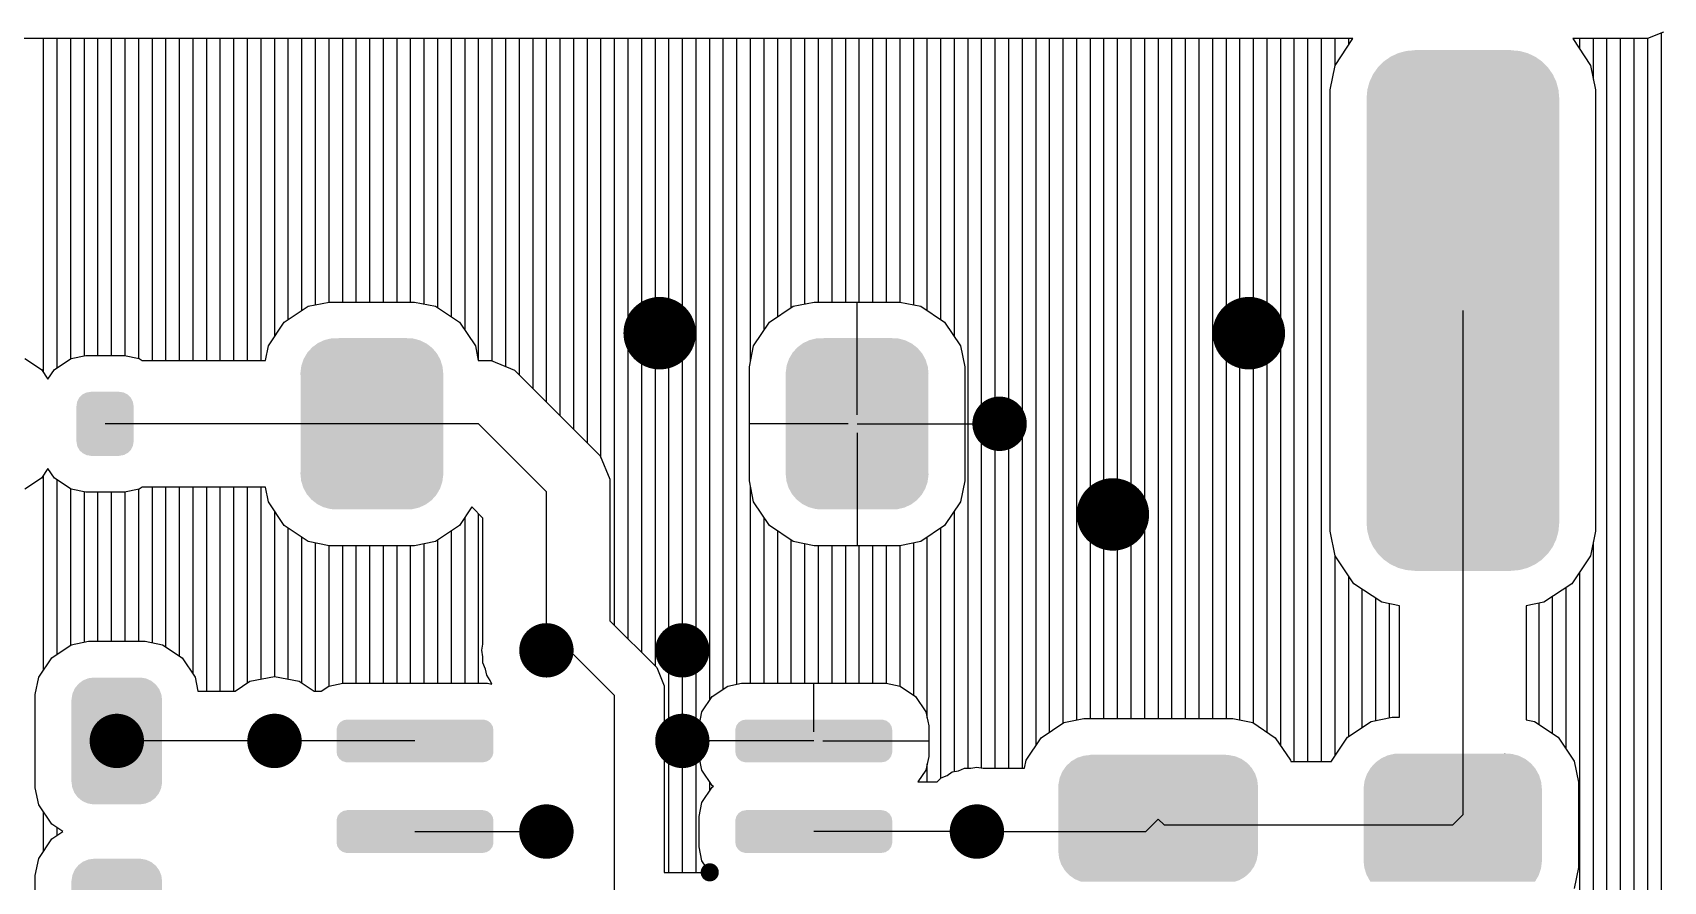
# Model space of a CAD drawing. Extents: x 295 to 953, y 10 to 290.
# Drawn here: x 678.62 to 716.33, y 204.05 to 223.68 of the extents above; entities that cross this region are included whole.
import ezdxf

# ---------------------------------------------------------------- set-up
doc = ezdxf.new("R2010")
doc.units = 0
doc.header["$LTSCALE"] = 5
doc.header["$MEASUREMENT"] = 0
doc.layers.get('0').update_dxf_attribs({"linetype": 'CONTINUOUS', "lineweight": 25})
doc.layers.add('DV-INT-A3_TOP', color=10, linetype='CONTINUOUS')

msp = doc.modelspace()

# ---------------------------------------------------------------- linework, layer by layer
for points, const_width in [([(692.702, 216.727, 1), (693.54, 216.727, 1)], 0.838), ([(706.323, 216.727, 1), (707.161, 216.727, 1)], 0.838), ([(700.665, 214.632, 1), (701.294, 214.632, 1)], 0.629), ([(703.18, 212.536, 1), (704.018, 212.536, 1)], 0.838), ([(690.187, 209.393, 1), (690.816, 209.393, 1)], 0.629), ([(693.331, 209.393, 1), (693.959, 209.393, 1)], 0.629), ([(680.255, 207.298, 1), (680.883, 207.298, 1)], 0.629), ([(683.901, 207.298, 1), (684.53, 207.298, 1)], 0.629), ([(693.331, 207.298, 1), (693.959, 207.298, 1)], 0.629), ([(690.187, 205.202, 1), (690.816, 205.202, 1)], 0.629), ([(700.141, 205.202, 1), (700.77, 205.202, 1)], 0.629), ([(694.173, 204.259, 1), (694.383, 204.259, 1)], 0.21)]:
    msp.add_lwpolyline(points, format="xyb", close=True, dxfattribs=dict(const_width=const_width))
for points in [[(710.198, 223.204), (710.381, 223.253), (713.183, 223.204), (713.004, 223.253)], [(710.381, 223.253), (710.384, 223.254), (713.004, 223.253), (712.993, 223.254)], [(710.384, 223.254), (710.577, 223.27), (712.993, 223.254), (712.806, 223.27)], [(710.577, 223.27), (710.577, 223.274), (712.806, 223.27), (712.806, 223.274)], [(709.616, 222.719), (709.724, 222.872), (713.766, 222.719), (713.659, 222.872)], [(709.724, 222.872), (709.728, 222.877), (713.659, 222.872), (713.655, 222.877)], [(709.728, 222.877), (709.861, 223.009), (713.655, 222.877), (713.523, 223.009)], [(709.861, 223.009), (709.865, 223.013), (713.523, 223.009), (713.518, 223.013)], [(709.865, 223.013), (710.019, 223.12), (713.518, 223.013), (713.365, 223.12)], [(710.019, 223.12), (710.023, 223.123), (713.365, 223.12), (713.359, 223.123)], [(710.023, 223.123), (710.194, 223.202), (713.359, 223.123), (713.19, 223.202)], [(710.194, 223.202), (710.198, 223.204), (713.19, 223.202), (713.183, 223.204)], [(709.482, 222.359), (709.532, 222.539), (713.9, 222.359), (713.851, 222.539)], [(709.532, 222.539), (709.534, 222.545), (713.851, 222.539), (713.849, 222.545)], [(709.534, 222.545), (709.614, 222.714), (713.849, 222.545), (713.77, 222.714)], [(709.614, 222.714), (709.616, 222.719), (713.77, 222.714), (713.766, 222.719)], [(709.464, 222.161), (709.482, 222.353), (713.919, 222.161), (713.902, 222.353)], [(709.464, 222.159), (709.464, 222.161), (713.919, 222.159), (713.919, 222.161)], [(709.464, 212.344), (709.464, 222.159), (713.919, 212.344), (713.919, 222.159)], [(709.482, 222.353), (709.482, 222.359), (713.902, 222.353), (713.9, 222.359)], [(685.087, 216.401), (685.203, 216.487), (687.842, 216.401), (687.732, 216.487)], [(685.203, 216.487), (685.22, 216.499), (687.732, 216.487), (687.707, 216.499)], [(685.22, 216.499), (685.353, 216.561), (687.707, 216.499), (687.583, 216.561)], [(685.353, 216.561), (685.371, 216.569), (687.583, 216.561), (687.552, 216.569)], [(685.371, 216.569), (685.518, 216.604), (687.552, 216.569), (687.423, 216.604)], [(685.518, 216.604), (685.533, 216.607), (687.423, 216.604), (687.363, 216.607)], [(685.533, 216.607), (685.699, 216.612), (687.363, 216.607), (687.28, 216.612)], [(687.233, 216.612), (687.257, 216.613), (687.28, 216.612), (687.257, 216.613)], [(696.306, 216.401), (696.423, 216.487), (699.061, 216.401), (698.951, 216.487)], [(696.423, 216.487), (696.44, 216.499), (698.951, 216.487), (698.926, 216.499)], [(696.44, 216.499), (696.573, 216.561), (698.926, 216.499), (698.803, 216.561)], [(696.573, 216.561), (696.591, 216.569), (698.803, 216.561), (698.772, 216.569)], [(696.591, 216.569), (696.737, 216.604), (698.772, 216.569), (698.642, 216.604)], [(696.737, 216.604), (696.752, 216.607), (698.642, 216.604), (698.583, 216.607)], [(696.752, 216.607), (696.918, 216.612), (698.583, 216.607), (698.499, 216.612)], [(698.452, 216.612), (698.476, 216.613), (698.499, 216.612), (698.476, 216.613)], [(684.837, 215.977), (684.883, 216.112), (688.093, 215.977), (688.051, 216.112)], [(684.883, 216.112), (684.891, 216.135), (688.051, 216.112), (688.039, 216.135)], [(684.891, 216.135), (684.964, 216.258), (688.039, 216.135), (687.971, 216.258)], [(684.964, 216.258), (684.975, 216.278), (687.971, 216.258), (687.954, 216.278)], [(684.975, 216.278), (685.072, 216.384), (687.954, 216.278), (687.863, 216.384)], [(685.072, 216.384), (685.087, 216.401), (687.863, 216.384), (687.842, 216.401)], [(696.056, 215.977), (696.102, 216.112), (699.312, 215.977), (699.27, 216.112)], [(696.102, 216.112), (696.11, 216.135), (699.27, 216.112), (699.258, 216.135)], [(696.11, 216.135), (696.183, 216.258), (699.258, 216.135), (699.19, 216.258)], [(696.183, 216.258), (696.194, 216.278), (699.19, 216.258), (699.173, 216.278)], [(696.194, 216.278), (696.291, 216.384), (699.173, 216.278), (699.082, 216.384)], [(696.291, 216.384), (696.306, 216.401), (699.082, 216.384), (699.061, 216.401)], [(684.815, 215.813), (684.833, 215.954), (688.115, 215.813), (688.1, 215.954)], [(684.815, 215.789), (684.815, 215.813), (688.117, 215.789), (688.115, 215.813)], [(684.817, 215.73), (684.815, 215.789), (688.115, 215.73), (688.117, 215.789)], [(684.817, 213.534), (684.817, 215.73), (688.115, 213.534), (688.115, 215.73)], [(684.833, 215.954), (684.837, 215.977), (688.1, 215.954), (688.093, 215.977)], [(696.034, 215.813), (696.053, 215.954), (699.334, 215.813), (699.32, 215.954)], [(696.034, 215.789), (696.034, 215.813), (699.336, 215.789), (699.334, 215.813)], [(696.036, 215.73), (696.034, 215.789), (699.334, 215.73), (699.336, 215.789)], [(696.036, 213.534), (696.036, 215.73), (699.334, 213.534), (699.334, 215.73)], [(696.053, 215.954), (696.056, 215.977), (699.32, 215.954), (699.312, 215.977)], [(679.706, 215.24), (679.769, 215.306), (680.89, 215.24), (680.822, 215.306)], [(679.769, 215.306), (679.782, 215.313), (680.822, 215.306), (680.815, 215.313)], [(679.782, 215.313), (679.862, 215.354), (680.815, 215.313), (680.727, 215.354)], [(679.862, 215.354), (679.884, 215.358), (680.727, 215.354), (680.72, 215.358)], [(679.884, 215.358), (679.966, 215.371), (680.72, 215.358), (680.628, 215.371)], [(679.966, 215.371), (679.966, 215.374), (680.628, 215.371), (680.628, 215.374)], [(679.637, 215.045), (679.651, 215.137), (680.957, 215.045), (680.941, 215.137)], [(679.637, 215.043), (679.637, 215.045), (680.957, 215.043), (680.957, 215.045)], [(679.637, 214.221), (679.637, 215.043), (680.957, 214.221), (680.957, 215.043)], [(679.651, 215.137), (679.656, 215.148), (680.941, 215.137), (680.939, 215.148)], [(679.656, 215.148), (679.696, 215.231), (680.939, 215.148), (680.895, 215.231)], [(679.696, 215.231), (679.706, 215.24), (680.895, 215.231), (680.89, 215.24)], [(679.637, 214.219), (679.637, 214.221), (680.957, 214.219), (680.957, 214.221)], [(679.652, 214.127), (679.637, 214.219), (680.943, 214.127), (680.957, 214.219)], [(679.654, 214.116), (679.652, 214.127), (680.937, 214.116), (680.943, 214.127)], [(679.698, 214.033), (679.654, 214.116), (680.897, 214.033), (680.937, 214.116)], [(679.703, 214.023), (679.698, 214.033), (680.888, 214.023), (680.897, 214.033)], [(679.772, 213.958), (679.703, 214.023), (680.824, 213.958), (680.888, 214.023)], [(679.779, 213.951), (679.772, 213.958), (680.811, 213.951), (680.824, 213.958)], [(679.866, 213.909), (679.779, 213.951), (680.731, 213.909), (680.811, 213.951)], [(679.873, 213.906), (679.866, 213.909), (680.71, 213.906), (680.731, 213.909)], [(679.966, 213.893), (679.873, 213.906), (680.628, 213.893), (680.71, 213.906)], [(679.966, 213.89), (679.966, 213.893), (680.628, 213.89), (680.628, 213.893)], [(684.815, 213.475), (684.817, 213.534), (688.117, 213.475), (688.115, 213.534)], [(684.817, 213.451), (684.815, 213.475), (688.117, 213.451), (688.117, 213.475)], [(684.831, 213.31), (684.817, 213.451), (688.098, 213.31), (688.117, 213.451)], [(696.034, 213.475), (696.036, 213.534), (699.336, 213.475), (699.334, 213.534)], [(696.036, 213.451), (696.034, 213.475), (699.336, 213.451), (699.336, 213.475)], [(696.051, 213.31), (696.036, 213.451), (699.318, 213.31), (699.336, 213.451)], [(684.839, 213.286), (684.831, 213.31), (688.095, 213.286), (688.098, 213.31)], [(684.881, 213.151), (684.839, 213.286), (688.049, 213.151), (688.095, 213.286)], [(684.893, 213.129), (684.881, 213.151), (688.041, 213.129), (688.049, 213.151)], [(684.961, 213.006), (684.893, 213.129), (687.968, 213.006), (688.041, 213.129)], [(696.058, 213.286), (696.051, 213.31), (699.315, 213.286), (699.318, 213.31)], [(696.1, 213.151), (696.058, 213.286), (699.268, 213.151), (699.315, 213.286)], [(696.112, 213.129), (696.1, 213.151), (699.26, 213.129), (699.268, 213.151)], [(696.18, 213.006), (696.112, 213.129), (699.188, 213.006), (699.26, 213.129)], [(684.978, 212.986), (684.961, 213.006), (687.957, 212.986), (687.968, 213.006)], [(685.069, 212.879), (684.978, 212.986), (687.86, 212.879), (687.957, 212.986)], [(685.09, 212.863), (685.069, 212.879), (687.845, 212.863), (687.86, 212.879)], [(685.2, 212.777), (685.09, 212.863), (687.729, 212.777), (687.845, 212.863)], [(685.225, 212.764), (685.2, 212.777), (687.711, 212.764), (687.729, 212.777)], [(685.349, 212.703), (685.225, 212.764), (687.578, 212.703), (687.711, 212.764)], [(685.379, 212.695), (685.349, 212.703), (687.561, 212.695), (687.578, 212.703)], [(685.509, 212.66), (685.379, 212.695), (687.414, 212.66), (687.561, 212.695)], [(685.568, 212.656), (685.509, 212.66), (687.399, 212.656), (687.414, 212.66)], [(685.652, 212.652), (685.568, 212.656), (687.233, 212.652), (687.399, 212.656)], [(696.197, 212.986), (696.18, 213.006), (699.176, 212.986), (699.188, 213.006)], [(696.288, 212.879), (696.197, 212.986), (699.079, 212.879), (699.176, 212.986)], [(696.309, 212.863), (696.288, 212.879), (699.065, 212.863), (699.079, 212.879)], [(696.419, 212.777), (696.309, 212.863), (698.948, 212.777), (699.065, 212.863)], [(696.444, 212.764), (696.419, 212.777), (698.931, 212.764), (698.948, 212.777)], [(696.568, 212.703), (696.444, 212.764), (698.798, 212.703), (698.931, 212.764)], [(696.599, 212.695), (696.568, 212.703), (698.78, 212.695), (698.798, 212.703)], [(696.728, 212.66), (696.599, 212.695), (698.633, 212.66), (698.78, 212.695)], [(696.788, 212.656), (696.728, 212.66), (698.618, 212.656), (698.633, 212.66)], [(696.871, 212.652), (696.788, 212.656), (698.452, 212.652), (698.618, 212.656)], [(685.675, 212.65), (685.652, 212.652), (685.675, 212.65), (685.699, 212.652)], [(696.894, 212.65), (696.871, 212.652), (696.894, 212.65), (696.918, 212.652)], [(709.464, 212.341), (709.464, 212.344), (713.919, 212.341), (713.919, 212.344)], [(709.481, 212.149), (709.464, 212.341), (713.901, 212.149), (713.919, 212.341)], [(709.483, 212.144), (709.481, 212.149), (713.901, 212.144), (713.901, 212.149)], [(709.532, 211.963), (709.483, 212.144), (713.851, 211.963), (713.901, 212.144)], [(709.534, 211.958), (709.532, 211.963), (713.85, 211.958), (713.851, 211.963)], [(709.613, 211.788), (709.534, 211.958), (713.769, 211.788), (713.85, 211.958)], [(709.617, 211.783), (709.613, 211.788), (713.767, 211.783), (713.769, 211.788)], [(709.724, 211.63), (709.617, 211.783), (713.659, 211.63), (713.767, 211.783)], [(709.728, 211.626), (709.724, 211.63), (713.656, 211.626), (713.659, 211.63)], [(709.86, 211.493), (709.728, 211.626), (713.522, 211.493), (713.656, 211.626)], [(709.865, 211.49), (709.86, 211.493), (713.519, 211.49), (713.522, 211.493)], [(710.018, 211.382), (709.865, 211.49), (713.364, 211.382), (713.519, 211.49)], [(710.024, 211.38), (710.018, 211.382), (713.36, 211.38), (713.364, 211.382)], [(710.193, 211.3), (710.024, 211.38), (713.189, 211.3), (713.36, 211.38)], [(710.2, 211.298), (710.193, 211.3), (713.185, 211.298), (713.189, 211.3)], [(710.379, 211.25), (710.2, 211.298), (713.002, 211.25), (713.185, 211.298)], [(710.39, 211.249), (710.379, 211.25), (712.999, 211.249), (713.002, 211.25)], [(710.577, 211.232), (710.39, 211.249), (712.806, 211.232), (712.999, 211.249)], [(710.577, 211.229), (710.577, 211.232), (712.806, 211.229), (712.806, 211.232)], [(679.59, 208.495), (679.601, 208.518), (681.551, 208.495), (681.534, 208.518)], [(679.601, 208.518), (679.669, 208.601), (681.534, 208.518), (681.473, 208.601)], [(679.669, 208.601), (679.685, 208.62), (681.473, 208.601), (681.449, 208.62)], [(679.685, 208.62), (679.772, 208.685), (681.449, 208.62), (681.37, 208.685)], [(679.772, 208.685), (679.791, 208.699), (681.37, 208.685), (681.341, 208.699)], [(679.791, 208.699), (679.895, 208.74), (681.341, 208.699), (681.25, 208.74)], [(679.895, 208.74), (679.914, 208.748), (681.25, 208.74), (681.209, 208.748)], [(679.914, 208.748), (680.04, 208.764), (681.209, 208.748), (681.12, 208.764)], [(680.04, 208.764), (680.045, 208.764), (681.12, 208.764), (681.093, 208.764)], [(679.521, 208.241), (679.522, 208.268), (681.617, 208.241), (681.613, 208.268)], [(679.521, 206.355), (679.521, 208.241), (681.617, 206.355), (681.617, 208.241)], [(679.522, 208.268), (679.541, 208.372), (681.613, 208.268), (681.6, 208.372)], [(679.541, 208.372), (679.546, 208.398), (681.6, 208.372), (681.59, 208.398)], [(679.546, 208.398), (679.59, 208.495), (681.59, 208.398), (681.551, 208.495)], [(685.73, 207.728), (685.791, 207.766), (689.192, 207.728), (689.142, 207.766)], [(685.791, 207.766), (685.807, 207.775), (689.142, 207.766), (689.108, 207.775)], [(685.807, 207.775), (685.89, 207.791), (689.108, 207.775), (689.054, 207.791)], [(685.89, 207.791), (685.896, 207.792), (689.054, 207.791), (689.031, 207.792)], [(694.95, 207.728), (695.011, 207.766), (698.412, 207.728), (698.362, 207.766)], [(695.011, 207.766), (695.027, 207.775), (698.362, 207.766), (698.328, 207.775)], [(695.027, 207.775), (695.11, 207.791), (698.328, 207.775), (698.275, 207.791)], [(695.11, 207.791), (695.116, 207.792), (698.275, 207.791), (698.251, 207.792)], [(685.649, 207.545), (685.65, 207.568), (689.278, 207.545), (689.274, 207.568)], [(685.649, 207.05), (685.649, 207.545), (689.278, 207.05), (689.278, 207.545)], [(685.65, 207.568), (685.669, 207.634), (689.274, 207.568), (689.261, 207.634)], [(685.669, 207.634), (685.675, 207.656), (689.261, 207.634), (689.248, 207.656)], [(685.675, 207.656), (685.717, 207.711), (689.248, 207.656), (689.214, 207.711)], [(685.717, 207.711), (685.73, 207.728), (689.214, 207.711), (689.192, 207.728)], [(694.869, 207.545), (694.87, 207.568), (698.498, 207.545), (698.494, 207.568)], [(694.869, 207.05), (694.869, 207.545), (698.498, 207.05), (698.498, 207.545)], [(694.87, 207.568), (694.889, 207.634), (698.494, 207.568), (698.482, 207.634)], [(694.889, 207.634), (694.895, 207.656), (698.482, 207.634), (698.468, 207.656)], [(694.895, 207.656), (694.937, 207.711), (698.468, 207.656), (698.434, 207.711)], [(694.937, 207.711), (694.95, 207.728), (698.434, 207.711), (698.412, 207.728)], [(685.653, 207.027), (685.649, 207.05), (689.277, 207.027), (689.278, 207.05)], [(685.665, 206.961), (685.653, 207.027), (689.258, 206.961), (689.277, 207.027)], [(694.873, 207.027), (694.869, 207.05), (698.497, 207.027), (698.498, 207.05)], [(694.885, 206.961), (694.873, 207.027), (698.478, 206.961), (698.497, 207.027)], [(709.951, 206.963), (710.098, 206.998), (712.954, 206.963), (712.824, 206.998)], [(710.098, 206.998), (710.113, 207.001), (712.824, 206.998), (712.765, 207.001)], [(710.113, 207.001), (710.279, 207.006), (712.765, 207.001), (712.682, 207.006)], [(712.634, 207.006), (712.658, 207.008), (712.682, 207.006), (712.658, 207.008)], [(685.679, 206.94), (685.665, 206.961), (689.252, 206.94), (689.258, 206.961)], [(685.713, 206.884), (685.679, 206.94), (689.21, 206.884), (689.252, 206.94)], [(685.735, 206.867), (685.713, 206.884), (689.197, 206.867), (689.21, 206.884)], [(685.785, 206.829), (685.735, 206.867), (689.135, 206.829), (689.197, 206.867)], [(685.818, 206.82), (685.785, 206.829), (689.12, 206.82), (689.135, 206.829)], [(685.872, 206.804), (685.818, 206.82), (689.037, 206.804), (689.12, 206.82)], [(685.896, 206.803), (685.872, 206.804), (689.031, 206.803), (689.037, 206.804)], [(694.899, 206.94), (694.885, 206.961), (698.472, 206.94), (698.478, 206.961)], [(694.933, 206.884), (694.899, 206.94), (698.43, 206.884), (698.472, 206.94)], [(694.955, 206.867), (694.933, 206.884), (698.417, 206.867), (698.43, 206.884)], [(695.005, 206.829), (694.955, 206.867), (698.356, 206.829), (698.417, 206.867)], [(695.039, 206.82), (695.005, 206.829), (698.34, 206.82), (698.356, 206.829)], [(695.092, 206.804), (695.039, 206.82), (698.257, 206.804), (698.34, 206.82)], [(695.116, 206.803), (695.092, 206.804), (698.251, 206.803), (698.257, 206.804)], [(702.431, 206.591), (702.49, 206.676), (706.858, 206.591), (706.808, 206.676)], [(702.49, 206.676), (702.521, 206.72), (706.808, 206.676), (706.767, 206.72)], [(702.521, 206.72), (702.599, 206.792), (706.767, 206.72), (706.701, 206.792)], [(702.599, 206.792), (702.637, 206.827), (706.701, 206.792), (706.65, 206.827)], [(702.637, 206.827), (702.731, 206.882), (706.65, 206.827), (706.572, 206.882)], [(702.731, 206.882), (702.773, 206.907), (706.572, 206.882), (706.512, 206.907)], [(702.773, 206.907), (702.882, 206.943), (706.512, 206.907), (706.426, 206.943)], [(702.882, 206.943), (702.922, 206.956), (706.426, 206.943), (706.355, 206.956)], [(702.922, 206.956), (703.067, 206.972), (706.355, 206.956), (706.271, 206.972)], [(703.067, 206.972), (703.079, 206.973), (706.271, 206.972), (706.24, 206.973)], [(703.079, 206.974), (703.079, 206.977), (706.214, 206.974), (706.214, 206.977)], [(703.079, 206.973), (703.079, 206.974), (706.24, 206.973), (706.214, 206.974)], [(709.471, 206.529), (709.544, 206.652), (713.44, 206.529), (713.372, 206.652)], [(709.544, 206.652), (709.555, 206.672), (713.372, 206.652), (713.356, 206.672)], [(709.555, 206.672), (709.652, 206.779), (713.356, 206.672), (713.265, 206.779)], [(709.652, 206.779), (709.667, 206.795), (713.265, 206.779), (713.244, 206.795)], [(709.667, 206.795), (709.783, 206.881), (713.244, 206.795), (713.134, 206.881)], [(709.783, 206.881), (709.801, 206.894), (713.134, 206.881), (713.108, 206.894)], [(709.801, 206.894), (709.934, 206.955), (713.108, 206.894), (712.985, 206.955)], [(709.934, 206.955), (709.951, 206.963), (712.985, 206.955), (712.954, 206.963)], [(679.525, 206.327), (679.521, 206.355), (681.616, 206.327), (681.617, 206.355)], [(679.538, 206.223), (679.525, 206.327), (681.597, 206.223), (681.616, 206.327)], [(702.337, 206.235), (702.34, 206.292), (706.956, 206.235), (706.949, 206.292)], [(702.34, 206.292), (702.359, 206.392), (706.949, 206.292), (706.938, 206.392)], [(702.359, 206.392), (702.369, 206.446), (706.938, 206.392), (706.92, 206.446)], [(702.369, 206.446), (702.409, 206.541), (706.92, 206.446), (706.888, 206.541)], [(702.409, 206.541), (702.431, 206.591), (706.888, 206.541), (706.858, 206.591)], [(709.395, 206.207), (709.414, 206.348), (713.516, 206.207), (713.502, 206.348)], [(709.414, 206.348), (709.417, 206.372), (713.502, 206.348), (713.495, 206.372)], [(709.417, 206.372), (709.463, 206.507), (713.495, 206.372), (713.453, 206.507)], [(709.463, 206.507), (709.471, 206.529), (713.453, 206.507), (713.44, 206.529)], [(679.549, 206.197), (679.538, 206.223), (681.593, 206.197), (681.597, 206.223)], [(679.587, 206.101), (679.549, 206.197), (681.548, 206.101), (681.593, 206.197)], [(679.604, 206.077), (679.587, 206.101), (681.537, 206.077), (681.548, 206.101)], [(679.665, 205.994), (679.604, 206.077), (681.469, 205.994), (681.537, 206.077)], [(679.689, 205.975), (679.665, 205.994), (681.454, 205.975), (681.469, 205.994)], [(679.768, 205.91), (679.689, 205.975), (681.366, 205.91), (681.454, 205.975)], [(679.798, 205.896), (679.768, 205.91), (681.347, 205.896), (681.366, 205.91)], [(679.888, 205.855), (679.798, 205.896), (681.243, 205.855), (681.347, 205.896)], [(702.337, 206.233), (702.337, 206.235), (706.956, 206.233), (706.956, 206.235)], [(702.337, 204.749), (702.337, 206.233), (706.956, 204.749), (706.956, 206.233)], [(709.395, 206.183), (709.395, 206.207), (713.519, 206.183), (713.516, 206.207)], [(709.395, 206.181), (709.395, 206.183), (713.519, 206.181), (713.519, 206.183)], [(709.395, 204.534), (709.395, 206.181), (713.519, 204.534), (713.519, 206.181)], [(679.929, 205.847), (679.888, 205.855), (681.224, 205.847), (681.243, 205.855)], [(680.018, 205.831), (679.929, 205.847), (681.099, 205.831), (681.224, 205.847)], [(680.045, 205.831), (680.018, 205.831), (681.093, 205.831), (681.099, 205.831)], [(685.65, 205.473), (685.669, 205.538), (689.274, 205.473), (689.261, 205.538)], [(685.669, 205.538), (685.675, 205.56), (689.261, 205.538), (689.248, 205.56)], [(685.675, 205.56), (685.717, 205.616), (689.248, 205.56), (689.214, 205.616)], [(685.717, 205.616), (685.73, 205.632), (689.214, 205.616), (689.192, 205.632)], [(685.73, 205.632), (685.791, 205.67), (689.192, 205.632), (689.142, 205.67)], [(685.791, 205.67), (685.807, 205.68), (689.142, 205.67), (689.108, 205.68)], [(685.807, 205.68), (685.89, 205.695), (689.108, 205.68), (689.054, 205.695)], [(685.89, 205.695), (685.896, 205.697), (689.054, 205.695), (689.031, 205.697)], [(694.87, 205.473), (694.889, 205.538), (698.494, 205.473), (698.482, 205.538)], [(694.889, 205.538), (694.895, 205.56), (698.482, 205.538), (698.468, 205.56)], [(694.895, 205.56), (694.937, 205.616), (698.468, 205.56), (698.434, 205.616)], [(694.937, 205.616), (694.95, 205.632), (698.434, 205.616), (698.412, 205.632)], [(694.95, 205.632), (695.011, 205.67), (698.412, 205.632), (698.362, 205.67)], [(695.011, 205.67), (695.027, 205.68), (698.362, 205.67), (698.328, 205.68)], [(695.027, 205.68), (695.11, 205.695), (698.328, 205.68), (698.275, 205.695)], [(695.11, 205.695), (695.116, 205.697), (698.275, 205.695), (698.251, 205.697)], [(685.649, 205.449), (685.65, 205.473), (689.278, 205.449), (689.274, 205.473)], [(685.649, 204.955), (685.649, 205.449), (689.278, 204.955), (689.278, 205.449)], [(694.869, 205.449), (694.87, 205.473), (698.498, 205.449), (698.494, 205.473)], [(694.869, 204.955), (694.869, 205.449), (698.498, 204.955), (698.498, 205.449)], [(685.653, 204.931), (685.649, 204.955), (689.277, 204.931), (689.278, 204.955)], [(685.665, 204.866), (685.653, 204.931), (689.258, 204.866), (689.277, 204.931)], [(685.679, 204.844), (685.665, 204.866), (689.252, 204.844), (689.258, 204.866)], [(685.713, 204.789), (685.679, 204.844), (689.21, 204.789), (689.252, 204.844)], [(685.735, 204.772), (685.713, 204.789), (689.197, 204.772), (689.21, 204.789)], [(685.785, 204.734), (685.735, 204.772), (689.135, 204.734), (689.197, 204.772)], [(694.873, 204.931), (694.869, 204.955), (698.497, 204.931), (698.498, 204.955)], [(694.885, 204.866), (694.873, 204.931), (698.478, 204.866), (698.497, 204.931)], [(694.899, 204.844), (694.885, 204.866), (698.472, 204.844), (698.478, 204.866)], [(694.933, 204.789), (694.899, 204.844), (698.43, 204.789), (698.472, 204.844)], [(694.955, 204.772), (694.933, 204.789), (698.417, 204.772), (698.43, 204.789)], [(695.005, 204.734), (694.955, 204.772), (698.356, 204.734), (698.417, 204.772)], [(702.337, 204.747), (702.337, 204.749), (706.956, 204.747), (706.956, 204.749)], [(702.343, 204.691), (702.337, 204.747), (706.953, 204.691), (706.956, 204.747)], [(679.601, 204.327), (679.669, 204.41), (681.534, 204.327), (681.473, 204.41)], [(679.669, 204.41), (679.685, 204.429), (681.473, 204.41), (681.449, 204.429)], [(679.685, 204.429), (679.772, 204.494), (681.449, 204.429), (681.37, 204.494)], [(679.772, 204.494), (679.791, 204.508), (681.37, 204.494), (681.341, 204.508)], [(679.791, 204.508), (679.895, 204.549), (681.341, 204.508), (681.25, 204.549)], [(679.895, 204.549), (679.914, 204.557), (681.25, 204.549), (681.209, 204.557)], [(679.914, 204.557), (680.04, 204.573), (681.209, 204.557), (681.12, 204.573)], [(680.04, 204.573), (680.045, 204.573), (681.12, 204.573), (681.093, 204.573)], [(685.818, 204.724), (685.785, 204.734), (689.12, 204.724), (689.135, 204.734)], [(685.872, 204.709), (685.818, 204.724), (689.037, 204.709), (689.12, 204.724)], [(685.896, 204.708), (685.872, 204.709), (689.031, 204.708), (689.037, 204.709)], [(695.039, 204.724), (695.005, 204.734), (698.34, 204.724), (698.356, 204.734)], [(695.092, 204.709), (695.039, 204.724), (698.257, 204.709), (698.34, 204.724)], [(695.116, 204.708), (695.092, 204.709), (698.251, 204.708), (698.257, 204.709)], [(702.355, 204.591), (702.343, 204.691), (706.934, 204.591), (706.953, 204.691)], [(702.373, 204.536), (702.355, 204.591), (706.924, 204.536), (706.934, 204.591)], [(702.405, 204.442), (702.373, 204.536), (706.884, 204.442), (706.924, 204.536)], [(702.435, 204.391), (702.405, 204.442), (706.862, 204.391), (706.884, 204.442)], [(702.485, 204.306), (702.435, 204.391), (706.802, 204.306), (706.862, 204.391)], [(709.395, 204.532), (709.395, 204.534), (713.519, 204.532), (713.519, 204.534)], [(709.397, 204.507), (709.395, 204.532), (713.518, 204.507), (713.519, 204.532)], [(709.412, 204.366), (709.397, 204.507), (713.5, 204.366), (713.518, 204.507)], [(709.419, 204.343), (709.412, 204.366), (713.497, 204.343), (713.5, 204.366)], [(679.521, 204.05), (679.522, 204.077), (681.617, 204.05), (681.613, 204.077)], [(679.521, 202.164), (679.521, 204.05), (681.617, 202.164), (681.617, 204.05)], [(679.522, 204.077), (679.541, 204.181), (681.613, 204.077), (681.6, 204.181)], [(679.541, 204.181), (679.546, 204.207), (681.6, 204.181), (681.59, 204.207)], [(679.546, 204.207), (679.59, 204.304), (681.59, 204.207), (681.551, 204.304)], [(679.59, 204.304), (679.601, 204.327), (681.551, 204.304), (681.534, 204.327)], [(702.526, 204.262), (702.485, 204.306), (706.772, 204.262), (706.802, 204.306)], [(702.592, 204.191), (702.526, 204.262), (706.694, 204.191), (706.772, 204.262)], [(702.642, 204.156), (702.592, 204.191), (706.656, 204.156), (706.694, 204.191)], [(702.721, 204.101), (702.642, 204.156), (706.562, 204.101), (706.656, 204.156)], [(702.781, 204.076), (702.721, 204.101), (706.52, 204.076), (706.562, 204.101)], [(702.867, 204.04), (702.781, 204.076), (706.411, 204.04), (706.52, 204.076)], [(709.461, 204.208), (709.419, 204.343), (713.45, 204.208), (713.497, 204.343)], [(709.473, 204.186), (709.461, 204.208), (713.443, 204.186), (713.45, 204.208)], [(709.541, 204.062), (709.473, 204.186), (713.37, 204.062), (713.443, 204.186)], [(709.558, 204.042), (709.541, 204.062), (713.358, 204.042), (713.37, 204.062)]]:
    msp.add_solid(points)
at = {"layer": 'DV-INT-A3_TOP', "color": 7}
for p, q in [((716.327, 223.689), (715.958, 223.538)), ((716.281, 191.057), (716.281, 223.668)), ((683.168, 223.538), (664.832, 223.538)), ((678.876, 215.822), (678.876, 223.538)), ((679.19, 215.927), (679.19, 223.538)), ((679.505, 216.136), (679.505, 223.538)), ((679.819, 216.203), (679.819, 223.538)), ((680.133, 216.212), (680.133, 223.538)), ((680.448, 216.212), (680.448, 223.538)), ((680.762, 216.208), (680.762, 223.538)), ((681.076, 216.145), (681.076, 223.538)), ((681.391, 216.099), (681.391, 223.538)), ((681.705, 216.099), (681.705, 223.538)), ((682.019, 216.099), (682.019, 223.538)), ((682.334, 216.099), (682.334, 223.538)), ((682.648, 216.099), (682.648, 223.538)), ((682.962, 216.099), (682.962, 223.538)), ((699.932, 223.538), (683.168, 223.538)), ((683.277, 216.099), (683.277, 223.538)), ((683.591, 216.099), (683.591, 223.538)), ((683.905, 216.099), (683.905, 223.538)), ((684.22, 216.648), (684.22, 223.538)), ((684.534, 217.046), (684.534, 223.538)), ((684.848, 217.255), (684.848, 223.538)), ((685.162, 217.385), (685.162, 223.538)), ((685.477, 217.448), (685.477, 223.538)), ((685.791, 217.448), (685.791, 223.538)), ((686.105, 217.448), (686.105, 223.538)), ((686.42, 217.448), (686.42, 223.538)), ((686.734, 217.448), (686.734, 223.538)), ((687.048, 217.448), (687.048, 223.538)), ((687.363, 217.448), (687.363, 223.538)), ((687.677, 217.402), (687.677, 223.538)), ((687.991, 217.318), (687.991, 223.538)), ((688.306, 217.109), (688.306, 223.538)), ((688.62, 216.79), (688.62, 223.538)), ((688.934, 216.099), (688.934, 223.538)), ((689.249, 216.086), (689.249, 223.538)), ((689.563, 215.956), (689.563, 223.538)), ((689.877, 215.759), (689.877, 223.538)), ((690.192, 215.445), (690.192, 223.538)), ((690.506, 215.131), (690.506, 223.538)), ((690.82, 214.816), (690.82, 223.538)), ((691.135, 214.502), (691.135, 223.538)), ((691.449, 214.188), (691.449, 223.538)), ((691.763, 213.856), (691.763, 223.538)), ((692.078, 209.971), (692.078, 223.538)), ((692.392, 209.657), (692.392, 223.538)), ((692.706, 209.343), (692.706, 223.538)), ((693.021, 209.028), (693.021, 223.538)), ((693.335, 204.259), (693.335, 223.538)), ((693.649, 204.259), (693.649, 223.538)), ((693.964, 204.259), (693.964, 223.538)), ((694.278, 208.236), (694.278, 223.538)), ((694.592, 208.496), (694.592, 223.538)), ((694.907, 208.609), (694.907, 223.538)), ((695.221, 216.057), (695.221, 223.538)), ((695.535, 216.79), (695.535, 223.538)), ((695.85, 217.109), (695.85, 223.538)), ((696.164, 217.318), (696.164, 223.538)), ((696.478, 217.402), (696.478, 223.538)), ((696.793, 217.448), (696.793, 223.538)), ((697.107, 217.448), (697.107, 223.538)), ((697.421, 217.448), (697.421, 223.538)), ((697.735, 217.448), (697.735, 223.538)), ((698.05, 217.448), (698.05, 223.538)), ((698.364, 217.448), (698.364, 223.538)), ((698.678, 217.448), (698.678, 223.538)), ((698.993, 217.385), (698.993, 223.538)), ((699.307, 217.255), (699.307, 223.538)), ((699.621, 217.046), (699.621, 223.538)), ((709.148, 223.538), (699.932, 223.538)), ((699.936, 216.648), (699.936, 223.538)), ((700.25, 206.669), (700.25, 223.538)), ((700.564, 206.673), (700.564, 223.538)), ((700.879, 206.669), (700.879, 223.538)), ((701.193, 206.669), (701.193, 223.538)), ((701.507, 206.669), (701.507, 223.538)), ((701.822, 207.193), (701.822, 223.538)), ((702.136, 207.503), (702.136, 223.538)), ((702.45, 207.712), (702.45, 223.538)), ((702.765, 207.784), (702.765, 223.538)), ((703.079, 207.817), (703.079, 223.538)), ((703.393, 207.817), (703.393, 223.538)), ((703.708, 207.817), (703.708, 223.538)), ((704.022, 207.817), (704.022, 223.538)), ((704.336, 207.817), (704.336, 223.538)), ((704.651, 207.817), (704.651, 223.538)), ((704.965, 207.817), (704.965, 223.538)), ((705.279, 207.817), (705.279, 223.538)), ((705.594, 207.817), (705.594, 223.538)), ((705.908, 207.817), (705.908, 223.538)), ((706.222, 207.817), (706.222, 223.538)), ((706.537, 207.784), (706.537, 223.538)), ((706.851, 207.712), (706.851, 223.538)), ((707.165, 207.503), (707.165, 223.538)), ((707.48, 207.193), (707.48, 223.538)), ((707.794, 206.824), (707.794, 223.538)), ((708.108, 206.824), (708.108, 223.538)), ((708.423, 206.824), (708.423, 223.538)), ((708.737, 222.905), (708.737, 223.538)), ((708.737, 222.917), (709.148, 223.538)), ((709.051, 223.387), (709.051, 223.538)), ((715.958, 223.538), (714.231, 223.538)), ((714.231, 223.538), (714.642, 222.917)), ((714.395, 223.295), (714.395, 223.538)), ((714.709, 222.595), (714.709, 223.538)), ((715.023, 191.057), (715.023, 223.538)), ((715.338, 191.057), (715.338, 223.538)), ((715.652, 191.057), (715.652, 223.538)), ((715.966, 191.057), (715.966, 223.538)), ((708.624, 222.352), (708.737, 222.917)), ((714.642, 222.917), (714.755, 222.352)), ((708.624, 212.147), (708.624, 222.352)), ((714.755, 222.352), (714.755, 212.147)), ((684.442, 216.983), (684.991, 217.352)), ((684.991, 217.352), (685.477, 217.448)), ((685.477, 217.448), (687.455, 217.448)), ((687.455, 217.448), (687.941, 217.352)), ((687.941, 217.352), (688.49, 216.983)), ((695.661, 216.983), (696.21, 217.352)), ((696.21, 217.352), (696.696, 217.448)), ((696.696, 217.448), (698.674, 217.448)), ((697.685, 214.841), (697.685, 217.448)), ((698.674, 217.448), (699.16, 217.352)), ((699.16, 217.352), (699.709, 216.983)), ((711.692, 217.251), (711.692, 205.588)), ((684.073, 216.434), (684.442, 216.983)), ((688.49, 216.983), (688.859, 216.434)), ((695.292, 216.434), (695.661, 216.983)), ((699.709, 216.983), (700.078, 216.434)), ((684.006, 216.099), (684.073, 216.434)), ((688.859, 216.434), (688.926, 216.099)), ((695.196, 215.948), (695.292, 216.434)), ((700.078, 216.434), (700.175, 215.948)), ((678.444, 216.141), (678.83, 215.885)), ((679.127, 215.885), (679.513, 216.141)), ((679.513, 216.141), (679.852, 216.212)), ((679.852, 216.212), (680.745, 216.212)), ((680.745, 216.212), (681.085, 216.141)), ((681.085, 216.141), (681.152, 216.099)), ((681.152, 216.099), (684.006, 216.099)), ((688.926, 216.099), (689.224, 216.099)), ((689.224, 216.099), (689.764, 215.872)), ((678.83, 215.885), (678.977, 215.663)), ((678.977, 215.663), (679.127, 215.885)), ((689.764, 215.872), (691.747, 213.89)), ((695.196, 213.312), (695.196, 215.948)), ((700.175, 215.948), (700.175, 213.312)), ((686.466, 214.632), (680.297, 214.632)), ((688.93, 214.632), (686.466, 214.632)), ((690.502, 213.06), (688.93, 214.632)), ((697.476, 214.632), (695.196, 214.632)), ((697.685, 214.632), (700.979, 214.632)), ((697.895, 214.632), (700.175, 214.632)), ((697.685, 214.422), (697.685, 211.811)), ((691.747, 213.89), (691.969, 213.349)), ((678.977, 213.597), (678.83, 213.375)), ((678.876, 208.936), (678.876, 213.437)), ((679.127, 213.375), (678.977, 213.597)), ((678.83, 213.375), (678.444, 213.119)), ((679.513, 213.119), (679.127, 213.375)), ((679.19, 209.301), (679.19, 213.333)), ((679.505, 209.515), (679.505, 213.123)), ((679.852, 213.048), (679.513, 213.119)), ((679.819, 209.582), (679.819, 213.056)), ((680.745, 213.048), (679.852, 213.048)), ((680.133, 209.603), (680.133, 213.048)), ((680.448, 209.603), (680.448, 213.048)), ((681.085, 213.119), (680.745, 213.048)), ((680.762, 209.603), (680.762, 213.052)), ((681.076, 209.603), (681.076, 213.115)), ((681.152, 213.165), (681.085, 213.119)), ((684.006, 213.165), (681.152, 213.165)), ((681.391, 209.569), (681.391, 213.165)), ((681.705, 209.469), (681.705, 213.165)), ((682.019, 209.259), (682.019, 213.165)), ((682.334, 208.84), (682.334, 213.165)), ((682.648, 208.45), (682.648, 213.165)), ((682.962, 208.45), (682.962, 213.165)), ((683.277, 208.45), (683.277, 213.165)), ((683.591, 208.639), (683.591, 213.165)), ((683.905, 208.727), (683.905, 213.165)), ((684.073, 212.826), (684.006, 213.165)), ((690.502, 209.393), (690.502, 213.06)), ((691.969, 213.349), (691.969, 210.076)), ((695.292, 212.826), (695.196, 213.312)), ((695.221, 208.63), (695.221, 213.203)), ((700.175, 213.312), (700.078, 212.826)), ((684.442, 212.276), (684.073, 212.826)), ((688.779, 212.708), (688.49, 212.276)), ((689.035, 212.453), (688.779, 212.708)), ((695.661, 212.276), (695.292, 212.826)), ((700.078, 212.826), (699.709, 212.276)), ((684.22, 208.79), (684.22, 212.612)), ((684.991, 211.908), (684.442, 212.276)), ((688.49, 212.276), (687.941, 211.908)), ((688.62, 208.63), (688.62, 212.469)), ((688.934, 208.63), (688.934, 212.557)), ((689.035, 209.536), (689.035, 212.453)), ((695.535, 208.63), (695.535, 212.469)), ((696.21, 211.908), (695.661, 212.276)), ((699.709, 212.276), (699.16, 211.908)), ((699.936, 206.589), (699.936, 212.612)), ((684.534, 208.727), (684.534, 212.214)), ((684.848, 208.639), (684.848, 212.004)), ((685.477, 211.811), (684.991, 211.908)), ((687.941, 211.908), (687.455, 211.811)), ((687.991, 208.63), (687.991, 211.941)), ((688.306, 208.63), (688.306, 212.151)), ((695.85, 208.63), (695.85, 212.151)), ((696.164, 208.63), (696.164, 211.941)), ((696.696, 211.811), (696.21, 211.908)), ((699.16, 211.908), (698.674, 211.811)), ((699.307, 207.821), (699.307, 212.004)), ((699.621, 206.434), (699.621, 212.214)), ((708.737, 211.581), (708.624, 212.147)), ((714.755, 212.147), (714.642, 211.581)), ((714.709, 191.057), (714.709, 211.903)), ((685.162, 208.45), (685.162, 211.874)), ((685.477, 208.567), (685.477, 211.811)), ((687.455, 211.811), (685.477, 211.811)), ((685.791, 208.63), (685.791, 211.811)), ((686.105, 208.63), (686.105, 211.811)), ((686.42, 208.63), (686.42, 211.811)), ((686.734, 208.63), (686.734, 211.811)), ((687.048, 208.63), (687.048, 211.811)), ((687.363, 208.63), (687.363, 211.811)), ((687.677, 208.63), (687.677, 211.857)), ((696.478, 208.63), (696.478, 211.857)), ((698.674, 211.811), (696.696, 211.811)), ((696.793, 208.63), (696.793, 211.811)), ((697.107, 208.63), (697.107, 211.811)), ((697.421, 208.63), (697.421, 211.811)), ((697.735, 208.63), (697.735, 211.811)), ((698.05, 208.63), (698.05, 211.811)), ((698.364, 208.63), (698.364, 211.811)), ((698.678, 208.567), (698.678, 211.811)), ((698.993, 208.358), (698.993, 211.874)), ((708.737, 206.95), (708.737, 211.593)), ((709.169, 210.931), (708.737, 211.581)), ((714.642, 211.581), (714.21, 210.931)), ((714.395, 191.057), (714.395, 211.204)), ((709.051, 207.398), (709.051, 211.111)), ((709.814, 210.504), (709.169, 210.931)), ((709.366, 207.608), (709.366, 210.801)), ((714.21, 210.931), (713.565, 210.504)), ((714.08, 207.109), (714.08, 210.843)), ((709.68, 207.771), (709.68, 210.592)), ((710.225, 210.42), (709.814, 210.504)), ((709.994, 207.83), (709.994, 210.466)), ((710.225, 207.847), (710.225, 210.42)), ((713.565, 210.504), (713.158, 210.42)), ((713.158, 210.42), (713.158, 207.788)), ((713.452, 207.679), (713.452, 210.479)), ((713.766, 207.469), (713.766, 210.634)), ((691.969, 210.076), (693.054, 208.995)), ((679.065, 209.221), (679.517, 209.523)), ((679.517, 209.523), (679.911, 209.603)), ((679.911, 209.603), (681.227, 209.603)), ((681.227, 209.603), (681.625, 209.523)), ((681.625, 209.523), (682.078, 209.221)), ((689.01, 209.393), (689.035, 209.536)), ((689.035, 209.246), (689.01, 209.393)), ((691.026, 209.393), (690.502, 209.393)), ((692.073, 208.345), (691.026, 209.393)), ((678.763, 208.769), (679.065, 209.221)), ((682.078, 209.221), (682.38, 208.769)), ((689.035, 209.1), (689.035, 209.246)), ((689.094, 208.961), (689.035, 209.1)), ((689.123, 208.819), (689.094, 208.961)), ((693.054, 208.995), (693.226, 208.572)), ((678.683, 208.375), (678.763, 208.769)), ((682.38, 208.769), (682.443, 208.45)), ((683.302, 208.45), (683.645, 208.676)), ((683.645, 208.676), (684.215, 208.79)), ((684.215, 208.79), (684.789, 208.676)), ((684.789, 208.676), (685.133, 208.45)), ((685.297, 208.45), (685.473, 208.567)), ((685.473, 208.567), (685.791, 208.63)), ((685.791, 208.63), (689.14, 208.63)), ((689.203, 208.697), (689.123, 208.819)), ((689.14, 208.63), (689.24, 208.609)), ((689.24, 208.609), (689.203, 208.697)), ((693.226, 208.572), (693.226, 204.259)), ((694.337, 208.324), (694.693, 208.567)), ((694.693, 208.567), (695.011, 208.63)), ((695.011, 208.63), (698.36, 208.63)), ((696.684, 207.507), (696.684, 208.63)), ((698.36, 208.63), (698.678, 208.567)), ((698.678, 208.567), (699.035, 208.324)), ((678.683, 206.216), (678.683, 208.375)), ((682.443, 208.45), (683.302, 208.45)), ((685.133, 208.45), (685.297, 208.45)), ((692.073, 203.107), (692.073, 208.345)), ((694.094, 207.968), (694.337, 208.324)), ((699.035, 208.324), (699.278, 207.968)), ((694.031, 207.65), (694.094, 207.968)), ((699.278, 207.968), (699.341, 207.65)), ((702.463, 207.725), (702.924, 207.817)), ((702.924, 207.817), (706.373, 207.817)), ((706.373, 207.817), (706.834, 207.725)), ((709.571, 207.75), (710.057, 207.847)), ((710.057, 207.847), (710.225, 207.847)), ((713.158, 207.788), (713.347, 207.75)), ((694.031, 206.941), (694.031, 207.65)), ((699.341, 207.65), (699.341, 206.941)), ((701.943, 207.373), (702.463, 207.725)), ((706.834, 207.725), (707.354, 207.373)), ((708.653, 206.832), (709.022, 207.381)), ((709.022, 207.381), (709.571, 207.75)), ((713.347, 207.75), (713.896, 207.381)), ((713.896, 207.381), (714.265, 206.832)), ((680.569, 207.298), (680.045, 207.298)), ((684.215, 207.298), (680.569, 207.298)), ((687.463, 207.298), (684.215, 207.298)), ((696.684, 207.298), (693.645, 207.298)), ((696.474, 207.298), (694.031, 207.298)), ((696.893, 207.298), (699.341, 207.298)), ((701.591, 206.853), (701.943, 207.373)), ((707.354, 207.373), (707.706, 206.853)), ((694.094, 206.623), (694.031, 206.941)), ((694.337, 206.267), (694.094, 206.623)), ((699.278, 206.623), (699.093, 206.355)), ((699.341, 206.941), (699.278, 206.623)), ((699.307, 206.355), (699.307, 206.77)), ((700.028, 206.61), (700.166, 206.669)), ((700.166, 206.669), (700.313, 206.669)), ((700.313, 206.669), (700.455, 206.694)), ((700.455, 206.694), (700.602, 206.669)), ((700.602, 206.669), (701.553, 206.669)), ((701.553, 206.669), (701.591, 206.853)), ((707.706, 206.853), (707.71, 206.824)), ((707.71, 206.824), (708.653, 206.824)), ((708.653, 206.824), (708.653, 206.832)), ((714.265, 206.832), (714.361, 206.346)), ((694.278, 206.141), (694.278, 206.355)), ((694.362, 206.25), (694.337, 206.267)), ((694.337, 206.229), (694.362, 206.25)), ((699.093, 206.355), (699.538, 206.355)), ((699.538, 206.355), (699.626, 206.443)), ((699.626, 206.443), (699.764, 206.501)), ((699.764, 206.501), (699.885, 206.581)), ((699.885, 206.581), (700.028, 206.61)), ((714.361, 206.346), (714.361, 204.368)), ((678.763, 205.822), (678.683, 206.216)), ((694.031, 205.554), (694.094, 205.873)), ((694.094, 205.873), (694.337, 206.229)), ((679.065, 205.37), (678.763, 205.822)), ((678.876, 204.745), (678.876, 205.655)), ((694.031, 204.846), (694.031, 205.554)), ((704.357, 205.202), (704.646, 205.491)), ((704.646, 205.491), (704.785, 205.357)), ((711.692, 205.588), (711.457, 205.357)), ((679.32, 205.202), (679.065, 205.37)), ((679.065, 205.03), (679.32, 205.202)), ((679.19, 205.11), (679.19, 205.29)), ((687.463, 205.202), (690.502, 205.202)), ((700.455, 205.202), (696.684, 205.202)), ((700.455, 205.202), (704.357, 205.202)), ((704.785, 205.357), (711.457, 205.357)), ((678.763, 204.578), (679.065, 205.03)), ((694.094, 204.527), (694.031, 204.846)), ((678.683, 204.184), (678.763, 204.578)), ((694.278, 204.259), (694.094, 204.527)), ((714.361, 204.368), (714.265, 203.882)), ((678.683, 202.025), (678.683, 204.184)), ((693.226, 204.259), (694.278, 204.259))]:
    msp.add_line(p, q, dxfattribs=at)

doc.saveas('drawing.dxf')
